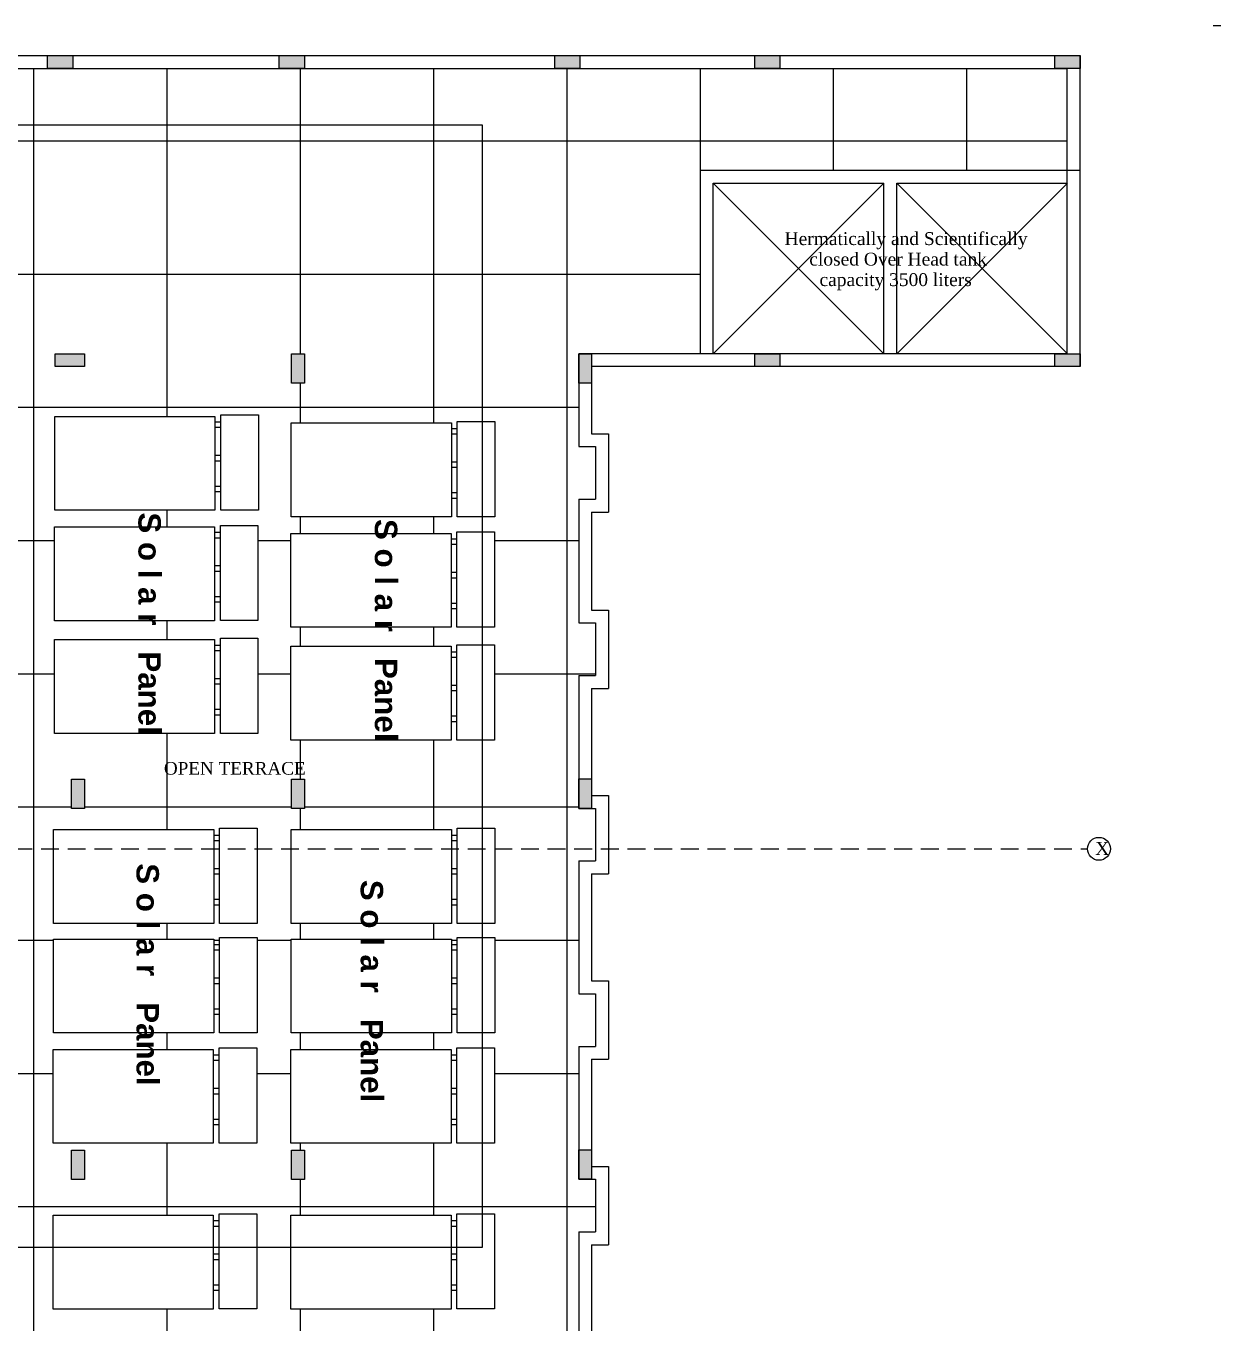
# Model space of a CAD drawing. Header units: metres. Extents: x 1336 to 1656, y -163 to -53.
# Drawn here: x 1552.44 to 1573.64, y -133.05 to -109.86 of the extents above; entities that cross this region are included whole.
import ezdxf

# ---------------------------------------------------------------- set-up
doc = ezdxf.new("R2010")
doc.units = ezdxf.units.M
doc.linetypes.add('HIDDEN', pattern=[9.525, 6.35, -3.175])
doc.layers.add('.', color=7, linetype='Continuous')
doc.layers.add('SOLAR_PANEL', color=3, linetype='Continuous')
doc.styles.add('Ar Bold', font='arialbd.ttf')
doc.styles.get("Standard").update_dxf_attribs({"font": 'times.ttf'})

msp = doc.modelspace()

# ---------------------------------------------------------------- hatches: boundary and pattern name
at = {"layer": '.'}
h = msp.add_hatch(color=256, dxfattribs=at)
h.dxf.hatch_style = 1
h.paths.add_polyline_path([(1552.8206, -110.3938), (1552.8206, -110.6238), (1553.2706, -110.6238), (1553.2706, -110.3938)])
h = msp.add_hatch(color=256, dxfattribs=at)
h.dxf.hatch_style = 1
h.paths.add_polyline_path([(1556.9606, -110.3938), (1556.9606, -110.6238), (1557.4106, -110.6238), (1557.4106, -110.3938)])
h = msp.add_hatch(color=256, dxfattribs=at)
h.dxf.hatch_style = 1
h.paths.add_polyline_path([(1561.8806, -110.3938), (1561.8806, -110.6238), (1562.3306, -110.6238), (1562.3306, -110.3938)])
h = msp.add_hatch(color=256, dxfattribs=at)
h.dxf.hatch_style = 1
h.paths.add_polyline_path([(1565.4536, -110.3938), (1565.4536, -110.6238), (1565.9036, -110.6238), (1565.9036, -110.3938)])
h = msp.add_hatch(color=256, dxfattribs=at)
h.dxf.hatch_style = 1
h.paths.add_polyline_path([(1570.8156, -110.3938), (1570.8156, -110.6238), (1571.2656, -110.6238), (1571.2656, -110.3938)])
h = msp.add_hatch(dxfattribs=at)
h.set_pattern_fill('NET', color=256, scale=0.75)
h.paths.add_polyline_path([(1564.4806, -112.4438), (1571.0356, -112.4438), (1571.0356, -110.6238), (1570.8156, -110.6238), (1550.2756, -110.6238), (1550.2756, -114.2938), (1550.7256, -114.2938), (1550.7256, -115.9438), (1550.7256, -115.9538), (1550.2756, -115.9538), (1548.0506, -115.9538), (1548.0506, -117.1238), (1548.3506, -117.1238), (1548.3506, -120.5338), (1548.0506, -120.5338), (1548.0506, -121.4738), (1548.3506, -121.4738), (1548.3506, -123.8488), (1548.0506, -123.8488), (1548.0506, -124.5717), (1552.928, -124.5717), (1552.928, -124.2286), (1555.7888, -124.2286), (1555.7888, -124.3316), (1555.8919, -124.3316), (1555.8919, -124.203), (1556.5637, -124.203), (1556.5637, -124.5717), (1557.175, -124.5717), (1557.175, -124.2286), (1560.0358, -124.2286), (1560.0358, -124.3316), (1560.1388, -124.3316), (1560.1388, -124.203), (1560.8106, -124.203), (1560.8106, -124.5717), (1562.6106, -124.5717), (1562.6106, -123.8488), (1562.3106, -123.8488), (1562.3106, -123.3238), (1562.3106, -121.4738), (1562.6106, -121.4738), (1562.6106, -120.5338), (1562.3106, -120.5338), (1562.3106, -118.3238), (1562.6106, -118.3238), (1562.6106, -117.3838), (1562.3106, -117.3838), (1562.3106, -115.7238), (1562.5406, -115.7238), (1564.4806, -115.7238)])
h.paths.add_polyline_path([(1557.1806, -115.7238), (1557.4106, -115.7238), (1557.4106, -116.2488), (1557.1806, -116.2488)], flags=16)
h.paths.add_polyline_path([(1556.5869, -116.8173), (1556.5869, -118.5191), (1555.9151, -118.5191), (1555.9151, -118.186), (1555.8121, -118.186), (1555.8121, -118.5215), (1552.9513, -118.5215), (1552.9513, -116.8429), (1555.8121, -116.8429), (1555.8121, -116.9459), (1555.9151, -116.9459), (1555.9151, -116.8173)], flags=16)
h.paths.add_polyline_path([(1557.175, -116.9607), (1560.0358, -116.9607), (1560.0358, -117.0637), (1560.1388, -117.0637), (1560.1388, -116.9351), (1560.8106, -116.9351), (1560.8106, -118.6369), (1560.1388, -118.6369), (1560.1388, -118.3038), (1560.0358, -118.3038), (1560.0358, -118.6393), (1557.175, -118.6393)], flags=16)
h.paths.add_polyline_path([(1553.4806, -115.7238), (1553.4806, -115.9538), (1552.9556, -115.9538), (1552.9556, -115.7238)], flags=16)
h.paths.add_polyline_path([(1556.5802, -118.7902), (1556.5802, -120.492), (1555.9084, -120.492), (1555.9084, -120.1589), (1555.8053, -120.1589), (1555.8053, -120.4944), (1552.9446, -120.4944), (1552.9446, -118.8158), (1555.8053, -118.8158), (1555.8053, -118.9187), (1555.9084, -118.9187), (1555.9084, -118.7902)], flags=16)
h.paths.add_polyline_path([(1557.1683, -118.9336), (1560.029, -118.9336), (1560.029, -119.0365), (1560.1321, -119.0365), (1560.1321, -118.908), (1560.8039, -118.908), (1560.8039, -120.6098), (1560.1321, -120.6098), (1560.1321, -120.2767), (1560.029, -120.2767), (1560.029, -120.6122), (1557.1683, -120.6122)], flags=16)
h.paths.add_polyline_path([(1556.5802, -120.8076), (1556.5802, -122.5094), (1555.9084, -122.5094), (1555.9084, -122.1763), (1555.8053, -122.1763), (1555.8053, -122.5118), (1552.9446, -122.5118), (1552.9446, -120.8332), (1555.8053, -120.8332), (1555.8053, -120.9362), (1555.9084, -120.9362), (1555.9084, -120.8076)], flags=16)
h.paths.add_polyline_path([(1557.1683, -120.951), (1560.029, -120.951), (1560.029, -121.054), (1560.1321, -121.054), (1560.1321, -120.9254), (1560.8039, -120.9254), (1560.8039, -122.6272), (1560.1321, -122.6272), (1560.1321, -122.2941), (1560.029, -122.2941), (1560.029, -122.6296), (1557.1683, -122.6296)], flags=16)
h.paths.add_polyline_path([(1557.1806, -123.3288), (1557.4106, -123.3288), (1557.4106, -123.8538), (1557.1806, -123.8538)], flags=16)
h.paths.add_polyline_path([(1553.4806, -123.3288), (1553.4806, -123.8538), (1553.2506, -123.8538), (1553.2506, -123.3288)], flags=16)
h.paths.add_polyline_path([(1553.2506, -133.4938), (1553.4806, -133.4938), (1553.4806, -133.7138), (1562.3106, -133.7138), (1562.3106, -131.4188), (1562.6106, -131.4188), (1562.6106, -130.4788), (1562.3106, -130.4788), (1562.3106, -129.9538), (1562.3106, -128.1038), (1562.6106, -128.1038), (1562.6106, -127.1638), (1562.3106, -127.1638), (1562.3106, -124.7888), (1562.6106, -124.7888), (1562.6106, -124.5717), (1560.8106, -124.5717), (1560.8106, -125.9048), (1560.1388, -125.9048), (1560.1388, -125.5717), (1560.0358, -125.5717), (1560.0358, -125.9072), (1557.175, -125.9072), (1557.175, -124.5717), (1556.5637, -124.5717), (1556.5637, -125.9048), (1555.8919, -125.9048), (1555.8919, -125.5717), (1555.7888, -125.5717), (1555.7888, -125.9072), (1552.928, -125.9072), (1552.928, -124.5717), (1548.0506, -124.5717), (1548.0506, -124.7888), (1548.3506, -124.7888), (1548.3506, -127.1688), (1548.0506, -127.1688), (1548.0506, -128.1088), (1548.3506, -128.1088), (1548.3506, -130.4788), (1548.0506, -130.4788), (1548.0506, -131.4188), (1548.3506, -131.4188), (1548.3506, -133.9438), (1548.0506, -133.9438), (1548.0506, -134.8838), (1548.3506, -134.8838), (1548.3506, -138.9588), (1548.0506, -138.9588), (1548.0506, -139.8988), (1548.3506, -139.8988), (1548.3506, -143.8738), (1548.0506, -143.8738), (1548.0506, -144.8138), (1548.3506, -144.8138), (1548.3506, -151.8438), (1548.5706, -151.8438), (1548.5706, -152.0738), (1548.3506, -152.0738), (1548.3506, -155.9738), (1555.9806, -155.9738), (1555.9806, -151.8438), (1556.4306, -151.8438), (1562.3106, -151.8438), (1562.3106, -149.4288), (1562.6106, -149.4288), (1562.6106, -148.4888), (1562.3106, -148.4888), (1562.3106, -148.0388), (1562.3106, -144.8138), (1562.6106, -144.8138), (1562.6106, -143.8738), (1562.3106, -143.8738), (1562.3106, -139.8988), (1562.6106, -139.8988), (1562.6106, -138.9588), (1553.2506, -138.9588), (1552.8006, -138.9588), (1552.8006, -137.2988), (1553.2506, -137.2988), (1553.2506, -133.7138)])
h.paths.add_polyline_path([(1552.9213, -132.7979), (1552.9213, -131.1193), (1555.782, -131.1193), (1555.782, -131.2223), (1555.8851, -131.2223), (1555.8851, -131.0937), (1556.5569, -131.0937), (1556.5569, -132.7955), (1555.8851, -132.7955), (1555.8851, -132.4624), (1555.782, -132.4624), (1555.782, -132.7979)], flags=16)
h.paths.add_polyline_path([(1553.2506, -130.4838), (1553.2506, -129.9588), (1553.4806, -129.9588), (1553.4806, -130.4838)], flags=16)
h.paths.add_polyline_path([(1552.9213, -129.8357), (1552.9213, -128.157), (1555.782, -128.157), (1555.782, -128.26), (1555.8851, -128.26), (1555.8851, -128.1315), (1556.5569, -128.1315), (1556.5569, -129.8332), (1555.8851, -129.8332), (1555.8851, -129.5002), (1555.782, -129.5002), (1555.782, -129.8357)], flags=16)
h.paths.add_polyline_path([(1557.1683, -132.7979), (1557.1683, -131.1193), (1560.029, -131.1193), (1560.029, -131.2223), (1560.1321, -131.2223), (1560.1321, -131.0937), (1560.8039, -131.0937), (1560.8039, -132.7955), (1560.1321, -132.7955), (1560.1321, -132.4624), (1560.029, -132.4624), (1560.029, -132.7979)], flags=16)
h.paths.add_polyline_path([(1552.928, -127.8628), (1552.928, -126.1842), (1555.7888, -126.1842), (1555.7888, -126.2872), (1555.8919, -126.2872), (1555.8919, -126.1586), (1556.5637, -126.1586), (1556.5637, -127.8604), (1555.8919, -127.8604), (1555.8919, -127.5273), (1555.7888, -127.5273), (1555.7888, -127.8628)], flags=16)
h.paths.add_polyline_path([(1552.9213, -139.5575), (1555.782, -139.5575), (1555.782, -139.6605), (1555.8851, -139.6605), (1555.8851, -139.5319), (1556.5569, -139.5319), (1556.5569, -141.2337), (1555.8851, -141.2337), (1555.8851, -140.9006), (1555.782, -140.9006), (1555.782, -141.2361), (1552.9213, -141.2361)], flags=16)
h.paths.add_polyline_path([(1557.1806, -130.4838), (1557.1806, -129.9588), (1557.4106, -129.9588), (1557.4106, -130.4838)], flags=16)
h.paths.add_polyline_path([(1557.1683, -129.8357), (1557.1683, -128.157), (1560.029, -128.157), (1560.029, -128.26), (1560.1321, -128.26), (1560.1321, -128.1315), (1560.8039, -128.1315), (1560.8039, -129.8332), (1560.1321, -129.8332), (1560.1321, -129.5002), (1560.029, -129.5002), (1560.029, -129.8357)], flags=16)
h.paths.add_polyline_path([(1557.175, -127.8628), (1557.175, -126.1842), (1560.0358, -126.1842), (1560.0358, -126.2872), (1560.1388, -126.2872), (1560.1388, -126.1586), (1560.8106, -126.1586), (1560.8106, -127.8604), (1560.1388, -127.8604), (1560.1388, -127.5273), (1560.0358, -127.5273), (1560.0358, -127.8628)], flags=16)
h.paths.add_polyline_path([(1557.1682, -139.5575), (1560.029, -139.5575), (1560.029, -139.6605), (1560.1321, -139.6605), (1560.1321, -139.5319), (1560.8039, -139.5319), (1560.8039, -141.2337), (1560.1321, -141.2337), (1560.1321, -140.9006), (1560.029, -140.9006), (1560.029, -141.2361), (1557.1682, -141.2361)], flags=16)
h.paths.add_polyline_path([(1553.2506, -141.8488), (1553.4806, -141.8488), (1553.4806, -142.3738), (1553.2506, -142.3738)], flags=16)
h.paths.add_polyline_path([(1555.9806, -141.9238), (1556.2106, -141.9238), (1556.2106, -142.3738), (1555.9806, -142.3738)], flags=16)
h.paths.add_polyline_path([(1552.9213, -143.5115), (1555.782, -143.5115), (1555.782, -143.6145), (1555.8851, -143.6145), (1555.8851, -143.486), (1556.5569, -143.486), (1556.5569, -145.1877), (1555.8851, -145.1877), (1555.8851, -144.8546), (1555.782, -144.8546), (1555.782, -145.1901), (1552.9213, -145.1901)], flags=16)
h.paths.add_polyline_path([(1557.1683, -143.5115), (1560.029, -143.5115), (1560.029, -143.6145), (1560.1321, -143.6145), (1560.1321, -143.486), (1560.8039, -143.486), (1560.8039, -145.1877), (1560.1321, -145.1877), (1560.1321, -144.8546), (1560.029, -144.8546), (1560.029, -145.1901), (1557.1683, -145.1901)], flags=16)
h.paths.add_polyline_path([(1552.9213, -145.4817), (1555.782, -145.4817), (1555.782, -145.5847), (1555.8851, -145.5847), (1555.8851, -145.4561), (1556.5569, -145.4561), (1556.5569, -147.1579), (1555.8851, -147.1579), (1555.8851, -146.8248), (1555.782, -146.8248), (1555.782, -147.1603), (1552.9213, -147.1603)], flags=16)
h.paths.add_polyline_path([(1557.1683, -145.4817), (1560.029, -145.4817), (1560.029, -145.5847), (1560.1321, -145.5847), (1560.1321, -145.4561), (1560.8039, -145.4561), (1560.8039, -147.1579), (1560.1321, -147.1579), (1560.1321, -146.8248), (1560.029, -146.8248), (1560.029, -147.1603), (1557.1683, -147.1603)], flags=16)
h.paths.add_polyline_path([(1555.9806, -147.9638), (1556.2106, -147.9638), (1556.2106, -148.4888), (1555.9806, -148.4888)], flags=16)
h.paths.add_polyline_path([(1552.9213, -148.7447), (1555.782, -148.7447), (1555.782, -148.8476), (1555.8851, -148.8476), (1555.8851, -148.7191), (1556.5569, -148.7191), (1556.5569, -150.4209), (1555.8851, -150.4209), (1555.8851, -150.0878), (1555.782, -150.0878), (1555.782, -150.4233), (1552.9213, -150.4233)], flags=16)
h.paths.add_polyline_path([(1557.1683, -148.7447), (1560.029, -148.7447), (1560.029, -148.8476), (1560.1321, -148.8476), (1560.1321, -148.7191), (1560.8039, -148.7191), (1560.8039, -150.4209), (1560.1321, -150.4209), (1560.1321, -150.0878), (1560.029, -150.0878), (1560.029, -150.4233), (1557.1683, -150.4233)], flags=16)
h.paths.add_polyline_path([(1554.3337, -118.4558), (1554.3337, -122.6379), (1554.9546, -122.6379), (1554.9546, -118.4558)], flags=24)
h.paths.add_polyline_path([(1558.5574, -118.5736), (1558.5574, -122.7557), (1559.1783, -122.7557), (1559.1783, -118.5736)], flags=24)
h.paths.add_polyline_path([(1554.8416, -123.3091), (1557.4329, -123.3091), (1557.4329, -122.9625), (1554.8416, -122.9625)], flags=24)
h.paths.add_polyline_path([(1554.4144, -140.0557), (1554.4144, -144.2378), (1555.0353, -144.2378), (1555.0353, -140.0557)], flags=24)
h.paths.add_polyline_path([(1558.4193, -140.352), (1558.4193, -144.5342), (1559.0401, -144.5342), (1559.0401, -140.352)], flags=24)
h.paths.add_polyline_path([(1554.2996, -124.7267), (1554.2996, -128.9089), (1554.9205, -128.9089), (1554.9205, -124.7267)], flags=25)
h.paths.add_polyline_path([(1558.3044, -125.0231), (1558.3044, -129.2053), (1558.9253, -129.2053), (1558.9253, -125.0231)], flags=25)
h.paths.add_polyline_path([(1554.5799, -146.1274), (1557.1712, -146.1274), (1557.1712, -145.7807), (1554.5799, -145.7807)], flags=24)
h = msp.add_hatch(color=256, dxfattribs=at)
h.dxf.hatch_style = 1
h.paths.add_polyline_path([(1553.4806, -115.9538), (1553.4806, -115.7238), (1552.9556, -115.7238), (1552.9556, -115.9538)])
h = msp.add_hatch(color=256, dxfattribs=at)
h.dxf.hatch_style = 1
h.paths.add_polyline_path([(1557.4106, -115.7238), (1557.1806, -115.7238), (1557.1806, -116.2488), (1557.4106, -116.2488)])
h = msp.add_hatch(color=256, dxfattribs=at)
h.dxf.hatch_style = 1
h.paths.add_polyline_path([(1562.5406, -115.7238), (1562.3106, -115.7238), (1562.3106, -116.2488), (1562.5406, -116.2488)])
h = msp.add_hatch(color=256, dxfattribs=at)
h.dxf.hatch_style = 1
h.paths.add_polyline_path([(1565.4536, -115.7238), (1565.4536, -115.9538), (1565.9036, -115.9538), (1565.9036, -115.7238)])
h = msp.add_hatch(color=256, dxfattribs=at)
h.dxf.hatch_style = 1
h.paths.add_polyline_path([(1570.8156, -115.7238), (1570.8156, -115.9538), (1571.2656, -115.9538), (1571.2656, -115.7238)])
h = msp.add_hatch(color=256, dxfattribs=at)
h.dxf.hatch_style = 1
h.paths.add_polyline_path([(1553.4806, -123.3288), (1553.2506, -123.3288), (1553.2506, -123.8538), (1553.4806, -123.8538)])
h = msp.add_hatch(color=256, dxfattribs=at)
h.dxf.hatch_style = 1
h.paths.add_polyline_path([(1557.4106, -123.3288), (1557.1806, -123.3288), (1557.1806, -123.8538), (1557.4106, -123.8538)])
h = msp.add_hatch(color=256, dxfattribs=at)
h.dxf.hatch_style = 1
h.paths.add_polyline_path([(1562.5406, -123.3238), (1562.3106, -123.3238), (1562.3106, -123.8488), (1562.5406, -123.8488)])
h = msp.add_hatch(color=256, dxfattribs=at)
h.dxf.hatch_style = 1
h.paths.add_polyline_path([(1553.4806, -129.9588), (1553.2506, -129.9588), (1553.2506, -130.4838), (1553.4806, -130.4838)])
h = msp.add_hatch(color=256, dxfattribs=at)
h.dxf.hatch_style = 1
h.paths.add_polyline_path([(1557.4106, -129.9588), (1557.1806, -129.9588), (1557.1806, -130.4838), (1557.4106, -130.4838)])
h = msp.add_hatch(color=256, dxfattribs=at)
h.dxf.hatch_style = 1
h.paths.add_polyline_path([(1562.5406, -129.9538), (1562.3106, -129.9538), (1562.3106, -130.4788), (1562.5406, -130.4788)])

# ---------------------------------------------------------------- linework, layer by layer
at = {"color": 4}
for p, q in [((1590.9225, -109.8638), (1573.6412, -109.8638)), ((1564.4806, -112.4438), (1571.2706, -112.4438)), ((1564.4806, -112.4438), (1564.4806, -115.7238)), ((1564.7106, -115.7238), (1564.7106, -112.6738)), ((1564.7106, -112.6738), (1567.7606, -112.6738)), ((1564.7106, -115.7238), (1567.7606, -112.6738)), ((1567.7606, -115.7238), (1564.7106, -112.6738)), ((1567.7606, -115.7238), (1567.7606, -112.6738)), ((1567.9906, -115.7238), (1567.9906, -112.6738)), ((1567.9906, -112.6738), (1571.0406, -112.6738)), ((1567.9906, -115.7238), (1571.0406, -112.6738)), ((1571.0406, -115.7238), (1567.9906, -112.6738))]:
    msp.add_line(p, q, dxfattribs=at)
at = {"color": 1}
for p, q in [((1543.9156, -110.3938), (1571.2656, -110.3938)), ((1571.2656, -115.9538), (1571.2656, -110.3938)), ((1571.2656, -115.9538), (1571.2656, -110.3938)), ((1550.2756, -110.6238), (1571.0356, -110.6238)), ((1571.0356, -115.7238), (1571.0356, -110.6238)), ((1562.3106, -115.7238), (1562.3106, -117.3838)), ((1571.0356, -115.7238), (1562.3106, -115.7238)), ((1562.5406, -115.9538), (1562.5406, -117.1538)), ((1571.2656, -115.9538), (1562.5406, -115.9538)), ((1562.5406, -117.1538), (1562.8406, -117.1538)), ((1562.8406, -117.1538), (1562.8406, -118.5538)), ((1562.3106, -117.3838), (1562.6106, -117.3838)), ((1562.6106, -117.3838), (1562.6106, -118.3238)), ((1562.3106, -118.3238), (1562.3106, -120.5338)), ((1562.3106, -118.3238), (1562.6106, -118.3238)), ((1562.5406, -118.5538), (1562.5406, -120.3038)), ((1562.5406, -118.5538), (1562.8406, -118.5538)), ((1562.5406, -120.3038), (1562.8406, -120.3038)), ((1562.8406, -120.3038), (1562.8406, -121.7038)), ((1562.3106, -120.5338), (1562.6106, -120.5338)), ((1562.6106, -120.5338), (1562.6106, -121.4738)), ((1562.3106, -121.4738), (1562.3106, -123.8488)), ((1562.3106, -121.4738), (1562.6106, -121.4738)), ((1562.5406, -121.7038), (1562.5406, -123.6188)), ((1562.5406, -121.7038), (1562.8406, -121.7038)), ((1562.5406, -123.6188), (1562.8406, -123.6188)), ((1562.8406, -123.6188), (1562.8406, -125.0188)), ((1562.3106, -123.8488), (1562.6106, -123.8488)), ((1562.6106, -123.8488), (1562.6106, -124.7888)), ((1562.3106, -124.7888), (1562.3106, -127.1638)), ((1562.3106, -124.7888), (1562.6106, -124.7888)), ((1562.5406, -125.0188), (1562.5406, -126.9338)), ((1562.5406, -125.0188), (1562.8406, -125.0188)), ((1562.5406, -126.9338), (1562.8406, -126.9338)), ((1562.8406, -126.9338), (1562.8406, -128.3338)), ((1562.3106, -127.1638), (1562.6106, -127.1638)), ((1562.6106, -127.1638), (1562.6106, -128.1038)), ((1562.3106, -128.1038), (1562.3106, -130.4788)), ((1562.3106, -128.1038), (1562.6106, -128.1038)), ((1562.5406, -128.3338), (1562.5406, -130.2488)), ((1562.5406, -128.3338), (1562.8406, -128.3338)), ((1562.5406, -130.2488), (1562.8406, -130.2488)), ((1562.8406, -130.2488), (1562.8406, -131.6488)), ((1562.3106, -130.4788), (1562.6106, -130.4788)), ((1562.6106, -130.4788), (1562.6106, -131.4188)), ((1562.3106, -131.4188), (1562.3106, -133.7138)), ((1562.3106, -131.4188), (1562.6106, -131.4188)), ((1562.5406, -131.6488), (1562.5406, -133.7138)), ((1562.5406, -131.6488), (1562.8406, -131.6488))]:
    msp.add_line(p, q, dxfattribs=at)
for p, q in [((1552.9513, -116.8429), (1555.8121, -116.8429)), ((1552.9513, -118.5215), (1552.9513, -116.8429)), ((1555.8121, -116.8429), (1555.8121, -118.5215)), ((1555.9151, -116.8173), (1556.5869, -116.8173)), ((1555.9151, -118.5191), (1555.9151, -116.8173)), ((1555.9152, -116.8173), (1556.5869, -116.8173)), ((1556.5869, -116.8173), (1556.5869, -118.5191)), ((1556.5869, -116.8173), (1556.5869, -118.5191)), ((1555.9151, -116.9459), (1555.8121, -116.9459)), ((1555.8121, -117.0379), (1555.9151, -117.0379)), ((1557.175, -116.9607), (1560.0358, -116.9607)), ((1557.175, -118.6393), (1557.175, -116.9607)), ((1560.0358, -116.9607), (1560.0358, -118.6393)), ((1560.1388, -117.0637), (1560.0358, -117.0637)), ((1560.1388, -116.9351), (1560.8106, -116.9351)), ((1560.1388, -118.6369), (1560.1388, -116.9351)), ((1560.1389, -116.9351), (1560.8106, -116.9351)), ((1560.8106, -116.9351), (1560.8106, -118.6369)), ((1560.8106, -116.9351), (1560.8106, -118.6369)), ((1560.0358, -117.1557), (1560.1388, -117.1557)), ((1555.9151, -117.5429), (1555.8121, -117.5429)), ((1555.8121, -117.6349), (1555.9151, -117.6349)), ((1560.1388, -117.6607), (1560.0358, -117.6607)), ((1560.0358, -117.7527), (1560.1388, -117.7527)), ((1555.9151, -118.094), (1555.8121, -118.094)), ((1555.8121, -118.186), (1555.9151, -118.186)), ((1560.1388, -118.2118), (1560.0358, -118.2118)), ((1560.0358, -118.3038), (1560.1388, -118.3038)), ((1555.8121, -118.5215), (1552.9513, -118.5215)), ((1556.5869, -118.5191), (1555.9151, -118.5191)), ((1560.0358, -118.6393), (1557.175, -118.6393)), ((1560.8106, -118.6369), (1560.1388, -118.6369)), ((1552.9446, -118.8158), (1555.8053, -118.8158)), ((1552.9446, -120.4944), (1552.9446, -118.8158)), ((1555.8053, -118.8158), (1555.8053, -120.4944)), ((1555.9084, -118.9187), (1555.8053, -118.9187)), ((1555.9084, -118.7902), (1556.5802, -118.7902)), ((1555.9084, -120.492), (1555.9084, -118.7902)), ((1556.5802, -118.7902), (1556.5802, -120.492)), ((1557.1683, -118.9336), (1560.029, -118.9336)), ((1557.1683, -120.6122), (1557.1683, -118.9336)), ((1560.029, -118.9336), (1560.029, -120.6122)), ((1560.1321, -118.908), (1560.8039, -118.908)), ((1560.1321, -120.6098), (1560.1321, -118.908)), ((1560.8039, -118.908), (1560.8039, -120.6098)), ((1555.8053, -119.0107), (1555.9084, -119.0107)), ((1560.1321, -119.0365), (1560.029, -119.0365)), ((1560.029, -119.1285), (1560.1321, -119.1285)), ((1555.9084, -119.5158), (1555.8053, -119.5158)), ((1555.8053, -119.6078), (1555.9084, -119.6078)), ((1560.1321, -119.6336), (1560.029, -119.6336)), ((1560.029, -119.7256), (1560.1321, -119.7256)), ((1555.9084, -120.0669), (1555.8053, -120.0669)), ((1555.8053, -120.1589), (1555.9084, -120.1589)), ((1560.1321, -120.1847), (1560.029, -120.1847)), ((1560.029, -120.2767), (1560.1321, -120.2767)), ((1555.8053, -120.4944), (1552.9446, -120.4944)), ((1556.5802, -120.492), (1555.9084, -120.492)), ((1560.029, -120.6122), (1557.1683, -120.6122)), ((1560.8039, -120.6098), (1560.1321, -120.6098)), ((1552.9446, -120.8332), (1555.8053, -120.8332)), ((1552.9446, -122.5118), (1552.9446, -120.8332)), ((1555.8053, -120.8332), (1555.8053, -122.5118)), ((1555.9084, -120.9362), (1555.8053, -120.9362)), ((1555.9084, -120.8076), (1556.5802, -120.8076)), ((1555.9084, -122.5094), (1555.9084, -120.8076)), ((1556.5802, -120.8076), (1556.5802, -122.5094)), ((1557.1683, -120.951), (1560.029, -120.951)), ((1557.1683, -122.6296), (1557.1683, -120.951)), ((1560.029, -120.951), (1560.029, -122.6296)), ((1560.1321, -120.9254), (1560.8039, -120.9254)), ((1560.1321, -122.6272), (1560.1321, -120.9254)), ((1560.8039, -120.9254), (1560.8039, -122.6272)), ((1555.8053, -121.0282), (1555.9084, -121.0282)), ((1560.1321, -121.054), (1560.029, -121.054)), ((1560.029, -121.146), (1560.1321, -121.146)), ((1555.9084, -121.5332), (1555.8053, -121.5332)), ((1555.8053, -121.6252), (1555.9084, -121.6252)), ((1560.1321, -121.651), (1560.029, -121.651)), ((1560.029, -121.743), (1560.1321, -121.743)), ((1555.9084, -122.0843), (1555.8053, -122.0843)), ((1555.8053, -122.1763), (1555.9084, -122.1763)), ((1560.1321, -122.2021), (1560.029, -122.2021)), ((1560.029, -122.2941), (1560.1321, -122.2941)), ((1555.8053, -122.5118), (1552.9446, -122.5118)), ((1556.5802, -122.5094), (1555.9084, -122.5094)), ((1560.029, -122.6296), (1557.1683, -122.6296)), ((1560.8039, -122.6272), (1560.1321, -122.6272)), ((1552.928, -124.2286), (1555.7888, -124.2286)), ((1552.928, -125.9072), (1552.928, -124.2286)), ((1555.7888, -124.2286), (1555.7888, -125.9072)), ((1555.8919, -124.203), (1556.5637, -124.203)), ((1555.8919, -124.203), (1556.5636, -124.203)), ((1555.8919, -125.9048), (1555.8919, -124.203)), ((1556.5636, -124.203), (1556.5636, -125.9048)), ((1556.5637, -124.203), (1556.5637, -125.9048)), ((1557.175, -124.2286), (1560.0358, -124.2286)), ((1557.175, -125.9072), (1557.175, -124.2286)), ((1560.0358, -124.2286), (1560.0358, -125.9072)), ((1560.1388, -124.203), (1560.8106, -124.203)), ((1560.1388, -125.9048), (1560.1388, -124.203)), ((1560.1389, -124.203), (1560.8106, -124.203)), ((1560.8106, -124.203), (1560.8106, -125.9048)), ((1560.8106, -124.203), (1560.8106, -125.9048)), ((1555.8919, -124.3316), (1555.7888, -124.3316)), ((1555.7888, -124.4235), (1555.8919, -124.4235)), ((1560.1388, -124.3316), (1560.0358, -124.3316)), ((1560.0358, -124.4235), (1560.1388, -124.4235)), ((1555.8919, -124.9286), (1555.7888, -124.9286)), ((1560.1388, -124.9286), (1560.0358, -124.9286)), ((1555.7888, -125.0206), (1555.8919, -125.0206)), ((1560.0358, -125.0206), (1560.1388, -125.0206)), ((1555.8919, -125.4797), (1555.7888, -125.4797)), ((1555.7888, -125.5717), (1555.8919, -125.5717)), ((1560.1388, -125.4797), (1560.0358, -125.4797)), ((1560.0358, -125.5717), (1560.1388, -125.5717)), ((1555.7888, -125.9072), (1552.928, -125.9072)), ((1556.5636, -125.9048), (1555.8919, -125.9048)), ((1560.0358, -125.9072), (1557.175, -125.9072)), ((1560.8106, -125.9048), (1560.1388, -125.9048)), ((1552.928, -126.1842), (1555.7888, -126.1842)), ((1552.928, -127.8628), (1552.928, -126.1842)), ((1555.7888, -126.1842), (1555.7888, -127.8628)), ((1555.8919, -126.2872), (1555.7888, -126.2872)), ((1555.8919, -126.1586), (1556.5637, -126.1586)), ((1555.8919, -126.1586), (1556.5636, -126.1586)), ((1555.8919, -127.8604), (1555.8919, -126.1586)), ((1556.5636, -126.1586), (1556.5636, -127.8604)), ((1556.5637, -126.1586), (1556.5637, -127.8604)), ((1557.175, -126.1842), (1560.0358, -126.1842)), ((1557.175, -127.8628), (1557.175, -126.1842)), ((1560.0358, -126.1842), (1560.0358, -127.8628)), ((1560.1388, -126.2872), (1560.0358, -126.2872)), ((1560.1388, -126.1586), (1560.8106, -126.1586)), ((1560.1388, -127.8604), (1560.1388, -126.1586)), ((1560.1389, -126.1586), (1560.8106, -126.1586)), ((1560.8106, -126.1586), (1560.8106, -127.8604)), ((1560.8106, -126.1586), (1560.8106, -127.8604)), ((1555.7888, -126.3791), (1555.8919, -126.3791)), ((1560.0358, -126.3791), (1560.1388, -126.3791)), ((1555.8919, -126.8842), (1555.7888, -126.8842)), ((1555.7888, -126.9762), (1555.8919, -126.9762)), ((1560.1388, -126.8842), (1560.0358, -126.8842)), ((1560.0358, -126.9762), (1560.1388, -126.9762)), ((1555.8919, -127.4353), (1555.7888, -127.4353)), ((1560.1388, -127.4353), (1560.0358, -127.4353)), ((1555.7888, -127.5273), (1555.8919, -127.5273)), ((1560.0358, -127.5273), (1560.1388, -127.5273)), ((1555.7888, -127.8628), (1552.928, -127.8628)), ((1556.5636, -127.8604), (1555.8919, -127.8604)), ((1560.0358, -127.8628), (1557.175, -127.8628)), ((1560.8106, -127.8604), (1560.1388, -127.8604)), ((1552.9213, -128.157), (1555.782, -128.157)), ((1552.9213, -129.8357), (1552.9213, -128.157)), ((1555.782, -128.157), (1555.782, -129.8357)), ((1555.8851, -128.1315), (1556.5569, -128.1315)), ((1555.8851, -129.8332), (1555.8851, -128.1315)), ((1556.5569, -128.1315), (1556.5569, -129.8332)), ((1557.1683, -128.157), (1560.029, -128.157)), ((1557.1683, -129.8357), (1557.1683, -128.157)), ((1560.029, -128.157), (1560.029, -129.8357)), ((1560.1321, -128.1315), (1560.8039, -128.1315)), ((1560.1321, -129.8332), (1560.1321, -128.1315)), ((1560.8039, -128.1315), (1560.8039, -129.8332)), ((1555.8851, -128.26), (1555.782, -128.26)), ((1555.782, -128.352), (1555.8851, -128.352)), ((1560.1321, -128.26), (1560.029, -128.26)), ((1560.029, -128.352), (1560.1321, -128.352)), ((1555.8851, -128.8571), (1555.782, -128.8571)), ((1560.1321, -128.8571), (1560.029, -128.8571)), ((1555.782, -128.949), (1555.8851, -128.949)), ((1560.029, -128.949), (1560.1321, -128.949)), ((1555.8851, -129.4082), (1555.782, -129.4082)), ((1555.782, -129.5002), (1555.8851, -129.5002)), ((1560.1321, -129.4082), (1560.029, -129.4082)), ((1560.029, -129.5002), (1560.1321, -129.5002)), ((1556.5569, -129.8332), (1555.8851, -129.8332)), ((1560.8039, -129.8332), (1560.1321, -129.8332)), ((1555.782, -129.8357), (1552.9213, -129.8357)), ((1560.029, -129.8357), (1557.1683, -129.8357)), ((1552.9213, -131.1193), (1555.782, -131.1193)), ((1552.9213, -132.7979), (1552.9213, -131.1193)), ((1555.782, -131.1193), (1555.782, -132.7979)), ((1555.8851, -131.2223), (1555.782, -131.2223)), ((1555.8851, -131.0937), (1556.5569, -131.0937)), ((1555.8851, -132.7955), (1555.8851, -131.0937)), ((1556.5569, -131.0937), (1556.5569, -132.7955)), ((1557.1683, -131.1193), (1560.029, -131.1193)), ((1557.1683, -132.7979), (1557.1683, -131.1193)), ((1560.029, -131.1193), (1560.029, -132.7979)), ((1560.1321, -131.2223), (1560.029, -131.2223)), ((1560.1321, -131.0937), (1560.8039, -131.0937)), ((1560.1321, -132.7955), (1560.1321, -131.0937)), ((1560.8039, -131.0937), (1560.8039, -132.7955)), ((1555.782, -131.3143), (1555.8851, -131.3143)), ((1560.029, -131.3143), (1560.1321, -131.3143)), ((1555.8851, -131.8193), (1555.782, -131.8193)), ((1555.782, -131.9113), (1555.8851, -131.9113)), ((1560.1321, -131.8193), (1560.029, -131.8193)), ((1560.029, -131.9113), (1560.1321, -131.9113)), ((1555.8851, -132.3704), (1555.782, -132.3704)), ((1560.1321, -132.3704), (1560.029, -132.3704)), ((1555.782, -132.4624), (1555.8851, -132.4624)), ((1560.029, -132.4624), (1560.1321, -132.4624)), ((1555.782, -132.7979), (1552.9213, -132.7979)), ((1556.5569, -132.7955), (1555.8851, -132.7955)), ((1560.029, -132.7979), (1557.1683, -132.7979)), ((1560.8039, -132.7955), (1560.1321, -132.7955))]:
    msp.add_line(p, q)
at = {"color": 4, "linetype": 'HIDDEN', "ltscale": 0.05}
msp.add_line((1543.6575, -124.5717), (1571.3979, -124.5717), dxfattribs=at)
at = {"color": 1}
for points in [[(1552.8206, -110.3938), (1553.2706, -110.3938), (1553.2706, -110.6238), (1552.8206, -110.6238), (1552.8206, -110.3938)], [(1556.9606, -110.3938), (1557.4106, -110.3938), (1557.4106, -110.6238), (1556.9606, -110.6238), (1556.9606, -110.3938)], [(1561.8806, -110.3938), (1562.3306, -110.3938), (1562.3306, -110.6238), (1561.8806, -110.6238), (1561.8806, -110.3938)], [(1565.4536, -110.3938), (1565.9036, -110.3938), (1565.9036, -110.6238), (1565.4536, -110.6238), (1565.4536, -110.3938)], [(1570.8156, -110.3938), (1571.2656, -110.3938), (1571.2656, -110.6238), (1570.8156, -110.6238), (1570.8156, -110.3938)], [(1552.9556, -115.7238), (1553.4806, -115.7238), (1553.4806, -115.9538), (1552.9556, -115.9538), (1552.9556, -115.7238)], [(1557.1806, -116.2488), (1557.1806, -115.7238), (1557.4106, -115.7238), (1557.4106, -116.2488), (1557.1806, -116.2488)], [(1562.3106, -116.2488), (1562.3106, -115.7238), (1562.5406, -115.7238), (1562.5406, -116.2488), (1562.3106, -116.2488)], [(1565.4536, -115.7238), (1565.9036, -115.7238), (1565.9036, -115.9538), (1565.4536, -115.9538), (1565.4536, -115.7238)], [(1570.8156, -115.7238), (1571.2656, -115.7238), (1571.2656, -115.9538), (1570.8156, -115.9538), (1570.8156, -115.7238)], [(1553.2506, -123.8538), (1553.2506, -123.3288), (1553.4806, -123.3288), (1553.4806, -123.8538), (1553.2506, -123.8538)], [(1557.1806, -123.8538), (1557.1806, -123.3288), (1557.4106, -123.3288), (1557.4106, -123.8538), (1557.1806, -123.8538)], [(1562.3106, -123.8488), (1562.3106, -123.3238), (1562.5406, -123.3238), (1562.5406, -123.8488), (1562.3106, -123.8488)], [(1553.2506, -130.4838), (1553.2506, -129.9588), (1553.4806, -129.9588), (1553.4806, -130.4838), (1553.2506, -130.4838)], [(1557.1806, -130.4838), (1557.1806, -129.9588), (1557.4106, -129.9588), (1557.4106, -130.4838), (1557.1806, -130.4838)], [(1562.3106, -130.4788), (1562.3106, -129.9538), (1562.5406, -129.9538), (1562.5406, -130.4788), (1562.3106, -130.4788)]]:
    msp.add_lwpolyline(points, dxfattribs=at)
msp.add_circle((1571.6025, -124.5717), 0.2046)
at = {"layer": 'SOLAR_PANEL', "color": 3}
msp.add_lwpolyline([(1549.985, -111.63), (1560.5867, -111.63), (1560.5867, -131.6966), (1549.985, -131.6966)], close=True, dxfattribs=at)

# ---------------------------------------------------------------- texts
for s, p in [('Hermatically and Scientifically', (1565.9876, -113.78)), ('closed Over Head tank', (1566.4288, -114.1466)), ('capacity 3500 liters', (1566.6112, -114.5133)), ('X', (1571.5372, -124.6797))]:
    msp.add_text(s, height=0.23).set_placement(p)
at = {"style": 'Ar Bold'}
for p in [(1554.4443, -118.5593), (1558.668, -118.6771), (1554.4102, -124.8302), (1558.415, -125.1266)]:
    msp.add_text('S o l a r   Panel', height=0.4, rotation=270, dxfattribs=at).set_placement(p)
at = {"color": 7}
msp.add_text('OPEN TERRACE', height=0.226059, dxfattribs=at).set_placement((1554.8994, -123.2463))

doc.saveas('drawing.dxf')
